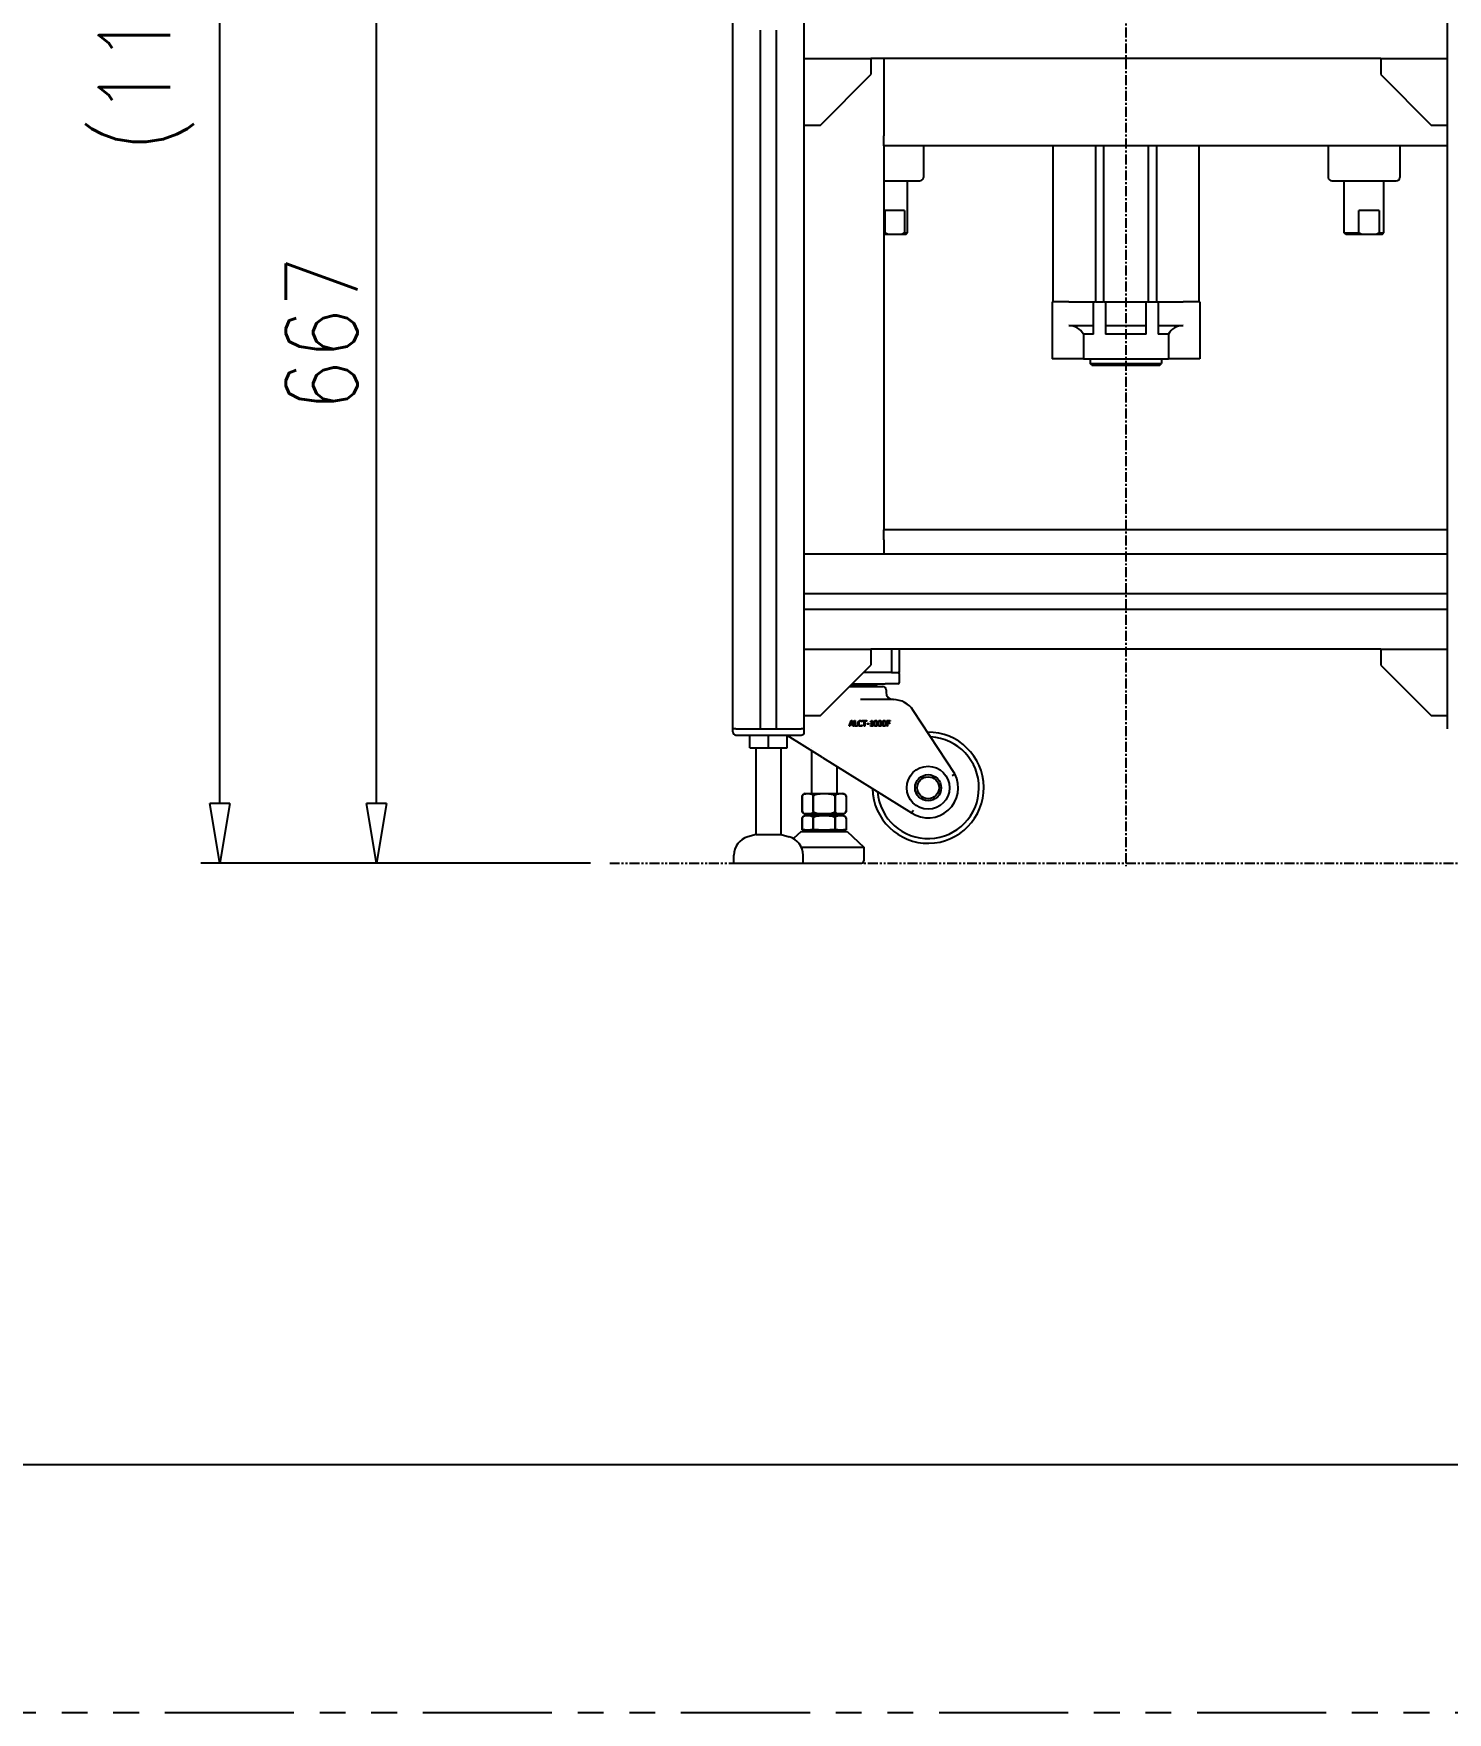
# Model space of a CAD drawing. Header units: millimetres. Extents: x 0 to 7722, y 0 to 5460.
# Drawn here: x 2680 to 3570, y 0 to 1057 of the extents above; entities that cross this region are included whole.
import ezdxf

# ---------------------------------------------------------------- set-up
doc = ezdxf.new("R2010")
doc.units = ezdxf.units.MM
doc.header["$LTSCALE"] = 5
doc.linetypes.add('CENTER', pattern=[2, 1.25, -0.25, 0.25, -0.25])
doc.linetypes.add('PHANTOM', pattern=[2.5, 1.25, -0.25, 0.25, -0.25, 0.25, -0.25])
doc.layers.get('0').update_dxf_attribs({"linetype": 'CONTINUOUS'})
doc.layers.get('Defpoints').update_dxf_attribs({"linetype": 'CONTINUOUS'})
for name, color, linetype in [('1', 1, 'CENTER'), ('3', 3, 'PHANTOM'), ('BORDER', 90, 'CONTINUOUS'), ('BORDER_TXT', 130, 'CONTINUOUS'), ('VIEW_BNDS', 253, 'PHANTOM')]:
    doc.layers.add(name, color=color, linetype=linetype)
doc.styles.add('BORDER_TXT', font='ROMANS')
doc.styles.add('DIM', font='romans.shx', dxfattribs={"width": 0.85})
doc.styles.get("Standard").update_dxf_attribs({"font": 'romans_2.shx', "width": 0.85, "bigfont": 'fhg.shx'})
doc.dimstyles.new('KOCPSM$0', dxfattribs={"dimtxt": 3, "dimasz": 2.5, "dimexe": 0.8, "dimexo": 0.8, "dimgap": 0.8, "dimtad": 1, "dimdsep": 46, "dimtxsty": 'DIM', "dimblk": 'CLOSEDBLANK', "dimcen": 0, "dimclrd": 4, "dimclre": 4, "dimclrt": 7, "dimazin": 2, "dimtfac": 1, "dimtmove": 0, "dimatfit": 3, "dimldrblk": 'CLOSEDBLANK', "dimfxl": 1, "dimarcsym": 0})

# ---------------------------------------------------------------- blocks, each defined once
blk = doc.blocks.new('A2-BORDER')
at = {"layer": 'BORDER'}
blk.add_line((584, 12), (10, 12), dxfattribs=at)
at = {"layer": 'VIEW_BNDS'}
blk.add_line((0, 0), (594, 0), dxfattribs=at)
at = {"layer": 'BORDER_TXT', "style": 'BORDER_TXT'}
blk.add_attdef('PX-NUMBER', (92.136, 413.715), '', height=3.5, rotation=180, dxfattribs=at)
at = {"layer": 'BORDER_TXT'}
blk.add_attdef('VENDOR-JOB', (589, 12), '', height=3, rotation=90, dxfattribs=at)
blk = doc.blocks.new('_ClosedBlank')
at = {"color": 0, "linetype": 'ByBlock', "lineweight": -2}
for p, q in [((-1, 0.167), (0, 0)), ((-1, 0.167), (-1, -0.167)), ((0, 0), (-1, -0.167))]:
    blk.add_line(p, q, dxfattribs=at)
blk = doc.blocks.new('*D13')
at = {"color": 4, "linetype": 'ByBlock', "lineweight": -2, "transparency": 16777216}
for p, q in [((3127, 1201.9), (2883.7, 1201.9)), ((2895.7, 572.4), (2895.7, 1164.4)), ((3030.6, 534.9), (2883.7, 534.9))]:
    blk.add_line(p, q, dxfattribs=at)
at = {"layer": 'Defpoints', "color": 0, "transparency": 16777216}
for p in [(2895.7, 1201.9), (3139, 1201.9), (3042.6, 534.9)]:
    blk.add_point(p, dxfattribs=at)
at = {"color": 4, "lineweight": -2, "transparency": 16777216, "xscale": 37.5, "yscale": 37.5, "zscale": 37.5}
for p, rotation in [((2895.7, 1201.9), 90), ((2895.7, 534.9), 270)]:
    blk.add_blockref('_ClosedBlank', p, dxfattribs=dict(at, rotation=rotation))
at = {"color": 7, "transparency": 16777216, "insert": (2861.2, 868.4), "char_height": 45, "attachment_point": 5, "rotation": 90, "style": 'DIM'}
blk.add_mtext('667', dxfattribs=at)
blk = doc.blocks.new('*D14')
at = {"color": 4, "linetype": 'ByBlock', "lineweight": -2, "transparency": 16777216}
for p, q in [((3347.8, 1689.2), (2785.1, 1689.2)), ((2797.1, 572.4), (2797.1, 1651.7)), ((3030.6, 534.9), (2785.1, 534.9))]:
    blk.add_line(p, q, dxfattribs=at)
at = {"layer": 'Defpoints', "color": 0, "transparency": 16777216}
for p in [(2797.1, 1689.2), (3359.8, 1689.2), (3042.6, 534.9)]:
    blk.add_point(p, dxfattribs=at)
at = {"color": 4, "lineweight": -2, "transparency": 16777216, "xscale": 37.5, "yscale": 37.5, "zscale": 37.5}
for p, rotation in [((2797.1, 1689.2), 90), ((2797.1, 534.9), 270)]:
    blk.add_blockref('_ClosedBlank', p, dxfattribs=dict(at, rotation=rotation))
at = {"color": 7, "transparency": 16777216, "insert": (2750.8, 1112.1), "char_height": 45, "attachment_point": 5, "rotation": 90, "style": 'DIM'}
blk.add_mtext('(1154.33)', dxfattribs=at)

msp = doc.modelspace()

# ---------------------------------------------------------------- linework, layer by layer
for p, q in [((3120.132, 619.589), (3120.132, 1101.589)), ((3165.132, 619.589), (3165.132, 1101.589)), ((3570.132, 619.589), (3570.132, 1101.589)), ((3137.632, 619.589), (3137.632, 1059.589)), ((3147.632, 619.589), (3147.632, 1059.589)), ((3165.132, 1041.589), (3207.132, 1041.589)), ((3528.132, 1041.589), (3207.132, 1041.589)), ((3207.132, 1041.589), (3207.132, 1031.589)), ((3215.132, 1041.589), (3215.132, 992.989)), ((3528.132, 1041.589), (3570.132, 1041.589)), ((3528.132, 1041.589), (3528.132, 1031.589)), ((3175.132, 999.589), (3207.132, 1031.589)), ((3528.132, 1031.589), (3560.132, 999.589)), ((3175.132, 999.589), (3165.132, 999.589)), ((3570.132, 999.589), (3560.132, 999.589)), ((3215.132, 986.589), (3215.132, 992.989)), ((3215.132, 986.589), (3215.132, 744.894)), ((3570.132, 986.589), (3215.132, 986.589)), ((3240.132, 986.589), (3240.132, 966.839)), ((3321.632, 986.589), (3321.632, 888.489)), ((3348.432, 986.589), (3348.432, 888.489)), ((3353.632, 986.589), (3353.632, 888.489)), ((3381.632, 986.589), (3381.632, 888.489)), ((3386.832, 986.589), (3386.832, 888.489)), ((3413.632, 986.589), (3413.632, 888.489)), ((3495.132, 986.589), (3495.132, 966.839)), ((3540.132, 986.589), (3540.132, 966.839)), ((3215.132, 964.589), (3237.882, 964.589)), ((3230.132, 931.889), (3230.132, 964.589)), ((3497.382, 964.589), (3537.882, 964.589)), ((3505.132, 931.889), (3505.132, 964.589)), ((3530.132, 931.889), (3530.132, 964.589)), ((3215.973, 931.889), (3215.973, 945.889)), ((3228.243, 945.889), (3215.973, 945.889)), ((3228.243, 945.889), (3228.243, 931.889)), ((3514.291, 931.889), (3514.291, 945.889)), ((3527.238, 945.889), (3514.291, 945.889)), ((3527.238, 945.889), (3527.238, 931.889)), ((3215.132, 931.889), (3215.973, 931.889)), ((3217.865, 930.889), (3215.132, 930.889)), ((3226.351, 930.889), (3217.865, 930.889)), ((3229.132, 930.889), (3226.351, 930.889)), ((3228.243, 931.889), (3230.132, 931.889)), ((3229.132, 930.889), (3230.132, 931.889)), ((3505.132, 931.889), (3514.291, 931.889)), ((3506.132, 930.889), (3505.132, 931.889)), ((3516.288, 930.889), (3506.132, 930.889)), ((3525.241, 930.889), (3516.288, 930.889)), ((3529.132, 930.889), (3525.241, 930.889)), ((3527.238, 931.889), (3530.132, 931.889)), ((3529.132, 930.889), (3530.132, 931.889)), ((3331.632, 888.489), (3321.132, 888.489)), ((3321.132, 888.489), (3321.132, 873.489)), ((3331.632, 888.489), (3347.282, 888.489)), ((3347.282, 873.489), (3347.282, 888.489)), ((3347.282, 888.489), (3348.032, 888.489)), ((3348.432, 888.489), (3348.032, 888.489)), ((3348.432, 888.489), (3353.632, 888.489)), ((3354.032, 888.489), (3353.632, 888.489)), ((3354.032, 888.489), (3354.782, 888.489)), ((3354.782, 888.489), (3354.782, 873.489)), ((3354.782, 888.489), (3380.482, 888.489)), ((3380.482, 873.489), (3380.482, 888.489)), ((3380.482, 888.489), (3381.232, 888.489)), ((3381.632, 888.489), (3381.232, 888.489)), ((3381.632, 888.489), (3386.832, 888.489)), ((3387.232, 888.489), (3386.832, 888.489)), ((3387.232, 888.489), (3387.982, 888.489)), ((3387.982, 888.489), (3387.982, 873.489)), ((3387.982, 888.489), (3403.632, 888.489)), ((3414.132, 888.489), (3403.632, 888.489)), ((3414.132, 888.489), (3414.132, 852.589)), ((3321.132, 873.489), (3321.132, 852.589)), ((3331.632, 873.489), (3347.282, 873.489)), ((3347.282, 867.989), (3340.866, 867.989)), ((3340.866, 867.989), (3340.866, 852.589)), ((3347.282, 867.989), (3347.282, 873.489)), ((3354.782, 873.489), (3354.782, 867.989)), ((3354.782, 873.489), (3380.482, 873.489)), ((3380.482, 867.989), (3354.782, 867.989)), ((3380.482, 867.989), (3380.482, 873.489)), ((3387.982, 873.489), (3387.982, 867.989)), ((3387.982, 873.489), (3403.632, 873.489)), ((3394.399, 867.989), (3387.982, 867.989)), ((3394.399, 867.989), (3394.399, 852.589)), ((3340.866, 852.589), (3321.132, 852.589)), ((3340.866, 852.589), (3394.399, 852.589)), ((3345.132, 852.589), (3345.132, 849.589)), ((3345.132, 849.589), (3390.132, 849.589)), ((3346.132, 848.589), (3345.132, 849.589)), ((3346.132, 848.589), (3389.132, 848.589)), ((3389.132, 848.589), (3390.132, 849.589)), ((3390.132, 852.589), (3390.132, 849.589)), ((3414.132, 852.589), (3394.399, 852.589)), ((3215.132, 738.494), (3215.132, 744.894)), ((3570.132, 744.894), (3215.132, 744.894)), ((3215.132, 738.494), (3215.132, 729.589)), ((3570.132, 729.589), (3165.132, 729.589)), ((3570.132, 704.589), (3165.132, 704.589)), ((3570.132, 694.589), (3165.132, 694.589)), ((3165.132, 669.589), (3207.132, 669.589)), ((3528.132, 669.589), (3207.132, 669.589)), ((3207.132, 669.589), (3207.132, 659.589)), ((3220.132, 669.589), (3220.132, 654.894)), ((3225.132, 654.894), (3225.132, 669.589)), ((3528.132, 669.589), (3570.132, 669.589)), ((3528.132, 669.589), (3528.132, 659.589)), ((3175.132, 627.589), (3207.132, 659.589)), ((3528.132, 659.589), (3560.132, 627.589)), ((3193.638, 646.094), (3214.632, 646.094)), ((3194.438, 646.894), (3210.882, 646.894)), ((3195.438, 647.894), (3216.132, 647.894)), ((3220.132, 654.894), (3202.438, 654.894)), ((3210.882, 647.894), (3210.882, 646.894)), ((3224.132, 647.894), (3216.132, 647.894)), ((3220.132, 654.894), (3225.132, 654.894)), ((3225.132, 648.894), (3225.132, 653.894)), ((3221.225, 637.894), (3200.507, 637.894)), ((3216.632, 644.094), (3216.632, 642.394)), ((3175.132, 627.589), (3165.132, 627.589)), ((3193.457, 621.145), (3194.637, 624.645)), ((3194.373, 622.521), (3194.912, 624.169)), ((3194.637, 624.645), (3195.21, 624.645)), ((3194.912, 624.169), (3195.454, 622.521)), ((3195.21, 624.645), (3196.39, 621.145)), ((3196.722, 621.145), (3196.722, 624.645)), ((3196.722, 624.645), (3197.187, 624.645)), ((3197.187, 624.645), (3197.187, 621.559)), ((3201.572, 624.412), (3201.572, 623.851)), ((3201.648, 624.231), (3201.648, 624.645)), ((3201.648, 624.645), (3204.462, 624.645)), ((3202.822, 624.231), (3201.648, 624.231)), ((3202.822, 621.145), (3202.822, 624.231)), ((3204.462, 624.231), (3203.288, 624.231)), ((3203.288, 624.231), (3203.288, 621.145)), ((3204.462, 624.645), (3204.462, 624.231)), ((3206.739, 623.848), (3206.739, 624.169)), ((3207.463, 624.656), (3207.826, 624.656)), ((3207.826, 624.656), (3207.826, 621.502)), ((3217.069, 621.145), (3217.069, 624.645)), ((3217.069, 624.645), (3219.162, 624.645)), ((3217.534, 624.231), (3217.534, 623.244)), ((3219.162, 624.231), (3217.534, 624.231)), ((3219.162, 624.645), (3219.162, 624.231)), ((3259.981, 591.176), (3233.766, 631.123)), ((3570.132, 627.589), (3560.132, 627.589)), ((3120.132, 617.589), (3120.132, 619.589)), ((3122.132, 619.589), (3120.132, 619.589)), ((3122.132, 619.589), (3163.132, 619.589)), ((3122.132, 615.589), (3163.132, 615.589)), ((3123.132, 619.589), (3137.632, 619.589)), ((3130.941, 607.589), (3130.941, 615.589)), ((3142.632, 607.589), (3142.632, 615.589)), ((3147.632, 619.589), (3162.132, 619.589)), ((3154.324, 607.589), (3154.324, 615.589)), ((3176.574, 601.51), (3154.324, 615.382)), ((3165.132, 619.589), (3163.132, 619.589)), ((3165.132, 617.589), (3165.132, 619.589)), ((3193.928, 621.145), (3193.457, 621.145)), ((3194.245, 622.124), (3193.928, 621.145)), ((3195.581, 622.124), (3194.245, 622.124)), ((3195.454, 622.521), (3194.373, 622.521)), ((3195.899, 621.145), (3195.581, 622.124)), ((3196.39, 621.145), (3195.899, 621.145)), ((3198.75, 621.145), (3196.722, 621.145)), ((3197.187, 621.559), (3198.75, 621.559)), ((3198.75, 621.559), (3198.75, 621.145)), ((3201.572, 623.851), (3201.535, 623.851)), ((3201.538, 621.939), (3201.572, 621.939)), ((3201.572, 621.939), (3201.572, 621.383)), ((3203.288, 621.145), (3202.822, 621.145)), ((3204.675, 622.464), (3204.675, 622.889)), ((3204.675, 622.889), (3205.999, 622.889)), ((3205.999, 622.464), (3204.675, 622.464)), ((3205.999, 622.889), (3205.999, 622.464)), ((3207.375, 623.848), (3206.739, 623.848)), ((3206.739, 621.145), (3206.739, 621.502)), ((3206.739, 621.502), (3207.375, 621.502)), ((3208.447, 621.145), (3206.739, 621.145)), ((3207.375, 621.502), (3207.375, 623.848)), ((3207.826, 621.502), (3208.447, 621.502)), ((3208.447, 621.502), (3208.447, 621.145)), ((3217.534, 621.145), (3217.069, 621.145)), ((3217.534, 623.244), (3219.094, 623.244)), ((3219.094, 622.83), (3217.534, 622.83)), ((3217.534, 622.83), (3217.534, 621.145)), ((3219.094, 623.244), (3219.094, 622.83)), ((3130.941, 607.589), (3142.632, 607.589)), ((3134.782, 552.853), (3134.782, 607.589)), ((3142.632, 607.589), (3154.324, 607.589)), ((3150.482, 552.853), (3150.482, 607.589)), ((3169.632, 607.939), (3169.632, 607.939)), ((3169.632, 605.838), (3169.632, 578.694)), ((3176.574, 601.51), (3232.604, 566.578)), ((3185.632, 595.862), (3185.632, 578.694)), ((3163.782, 567.894), (3163.782, 576.694)), ((3163.782, 576.694), (3163.782, 567.894)), ((3165.782, 578.694), (3189.482, 578.694)), ((3170.698, 576.694), (3170.698, 567.894)), ((3170.717, 567.894), (3170.717, 576.694)), ((3184.548, 576.694), (3184.548, 567.894)), ((3184.567, 567.894), (3184.567, 576.694)), ((3191.482, 576.694), (3191.482, 567.894)), ((3191.482, 576.694), (3191.482, 567.894)), ((3163.782, 555.894), (3163.782, 562.894)), ((3163.782, 562.894), (3163.782, 555.894)), ((3165.782, 565.894), (3189.482, 565.894)), ((3165.782, 564.894), (3189.482, 564.894)), ((3167.336, 565.894), (3167.336, 564.894)), ((3170.698, 562.894), (3170.698, 555.894)), ((3170.717, 555.894), (3170.717, 562.894)), ((3184.548, 562.894), (3184.548, 555.894)), ((3184.567, 555.894), (3184.567, 562.894)), ((3187.929, 565.894), (3187.929, 564.894)), ((3191.482, 562.894), (3191.482, 555.894)), ((3191.482, 562.894), (3191.482, 555.894)), ((3134.782, 552.853), (3129.677, 551.485)), ((3134.782, 552.853), (3150.482, 552.853)), ((3150.482, 552.853), (3155.588, 551.485)), ((3163.132, 554.894), (3158.365, 550.353)), ((3163.132, 554.894), (3192.132, 554.894)), ((3165.49, 555.894), (3163.782, 555.894)), ((3165.132, 555.894), (3165.132, 554.894)), ((3165.49, 555.894), (3168.99, 555.894)), ((3170.698, 555.894), (3168.99, 555.894)), ((3170.698, 555.894), (3170.717, 555.894)), ((3174.132, 555.894), (3170.717, 555.894)), ((3174.132, 555.894), (3181.132, 555.894)), ((3184.548, 555.894), (3181.132, 555.894)), ((3184.548, 555.894), (3184.567, 555.894)), ((3186.275, 555.894), (3184.567, 555.894)), ((3186.275, 555.894), (3189.775, 555.894)), ((3191.482, 555.894), (3189.775, 555.894)), ((3190.132, 555.894), (3190.132, 554.894)), ((3192.132, 554.894), (3202.632, 544.894)), ((3120.782, 534.894), (3120.782, 539.894)), ((3163.391, 544.894), (3202.632, 544.894)), ((3164.482, 534.894), (3164.482, 539.894)), ((3202.632, 544.894), (3202.632, 536.394)), ((3120.782, 534.894), (3164.482, 534.894)), ((3164.482, 534.894), (3201.132, 534.894))]:
    msp.add_line(p, q)
for radius in [13.5, 8.25, 6.9]:
    msp.add_circle((3243.132, 582.394), radius)
for centre, radius, start, end in [((3237.882, 966.839), 2.25, 270, 0), ((3497.382, 966.839), 2.25, 180, 270), ((3537.882, 966.839), 2.25, 270, 0), ((3331.632, 862.989), 10.5, 28.43689, 90), ((3403.632, 862.989), 10.5, 90, 151.56311), ((3202.782, 646.819), 3.575, 348.29942, 1.202098), ((3214.632, 644.094), 2, 0, 90), ((3224.132, 653.894), 1, 0, 90), ((3224.132, 648.894), 1, 270, 0), ((3221.132, 642.394), 4.5, 180, 270), ((3221.225, 622.894), 15, 33.274715, 90), ((3122.132, 617.589), 2, 180, 270), ((3163.132, 617.589), 2, 270, 0), ((3243.132, 582.394), 35, 180.919985, 90.582127), ((3243.132, 582.394), 32, 184.462877, 87.063133), ((3243.132, 582.394), 19, 236.348633, 27.530705), ((3165.782, 576.694), 2, 90, 180), ((3189.482, 576.694), 2, 0, 90), ((3165.782, 567.894), 2, 180, 270), ((3165.782, 562.894), 2, 90, 180), ((3189.482, 567.894), 2, 270, 0), ((3189.482, 562.894), 2, 0, 90), ((3132.782, 539.894), 12, 105, 180), ((3152.482, 539.894), 12, 0, 75), ((3201.132, 536.394), 1.5, 270, 0)]:
    msp.add_arc(centre, radius, start, end)
for points in [[(3217.865, 930.889), (3216.958, 931.297), (3215.973, 931.889)], [(3228.243, 931.889), (3227.258, 931.297), (3226.351, 930.889)], [(3516.288, 930.889), (3515.331, 931.297), (3514.291, 931.889)], [(3527.238, 931.889), (3526.198, 931.297), (3525.241, 930.889)]]:
    msp.add_rational_spline(points, [1, 1.00382048553, 1], degree=2)
for points in [[(3198.917, 622.892), (3198.917, 623.332), (3199.141, 623.984), (3199.354, 624.225)], [(3199.354, 624.225), (3199.564, 624.461), (3200.136, 624.707), (3200.491, 624.707)], [(3199.714, 623.95), (3199.566, 623.771), (3199.402, 623.23), (3199.402, 622.892)], [(3200.488, 624.31), (3200.264, 624.31), (3199.864, 624.126), (3199.714, 623.95)], [(3201.141, 624.143), (3201.007, 624.217), (3200.692, 624.31), (3200.488, 624.31)], [(3200.491, 624.707), (3200.667, 624.707), (3200.976, 624.656), (3201.107, 624.617)], [(3201.107, 624.617), (3201.22, 624.58), (3201.455, 624.475), (3201.572, 624.412)], [(3201.535, 623.851), (3201.472, 623.908), (3201.28, 624.066), (3201.141, 624.143)], [(3206.739, 624.169), (3207.1, 624.169), (3207.44, 624.373), (3207.463, 624.656)], [(3209.031, 622.892), (3209.031, 623.84), (3209.579, 624.716), (3210.151, 624.716)], [(3209.508, 622.892), (3209.508, 623.235), (3209.559, 623.78), (3209.63, 623.959)], [(3209.63, 623.959), (3209.703, 624.143), (3209.956, 624.327), (3210.151, 624.327)], [(3210.151, 624.716), (3210.727, 624.716), (3211.269, 623.808), (3211.269, 622.895)], [(3210.151, 624.327), (3210.347, 624.327), (3210.594, 624.143), (3210.665, 623.964)], [(3210.665, 623.964), (3210.736, 623.786), (3210.792, 623.255), (3210.792, 622.895)], [(3211.658, 622.892), (3211.658, 623.84), (3212.205, 624.716), (3212.778, 624.716)], [(3212.134, 622.892), (3212.134, 623.235), (3212.185, 623.78), (3212.256, 623.959)], [(3212.256, 623.959), (3212.33, 624.143), (3212.582, 624.327), (3212.778, 624.327)], [(3212.778, 624.716), (3213.354, 624.716), (3213.895, 623.808), (3213.895, 622.895)], [(3212.778, 624.327), (3212.974, 624.327), (3213.22, 624.143), (3213.291, 623.964)], [(3213.291, 623.964), (3213.362, 623.786), (3213.419, 623.255), (3213.419, 622.895)], [(3214.284, 622.892), (3214.284, 623.84), (3214.831, 624.716), (3215.404, 624.716)], [(3214.76, 622.892), (3214.76, 623.235), (3214.812, 623.78), (3214.882, 623.959)], [(3214.882, 623.959), (3214.956, 624.143), (3215.209, 624.327), (3215.404, 624.327)], [(3215.404, 624.716), (3215.98, 624.716), (3216.522, 623.808), (3216.522, 622.895)], [(3215.404, 624.327), (3215.6, 624.327), (3215.847, 624.143), (3215.918, 623.964)], [(3215.918, 623.964), (3215.989, 623.786), (3216.045, 623.255), (3216.045, 622.895)], [(3199.357, 621.542), (3199.147, 621.769), (3198.917, 622.45), (3198.917, 622.892)], [(3200.483, 621.083), (3200.142, 621.083), (3199.566, 621.312), (3199.357, 621.542)], [(3199.402, 622.892), (3199.402, 622.532), (3199.575, 622.013), (3199.725, 621.834)], [(3199.725, 621.834), (3199.873, 621.661), (3200.267, 621.485), (3200.488, 621.485)], [(3201.107, 621.185), (3200.953, 621.134), (3200.692, 621.083), (3200.483, 621.083)], [(3200.488, 621.485), (3200.69, 621.485), (3201.033, 621.585), (3201.166, 621.658)], [(3201.572, 621.383), (3201.455, 621.329), (3201.251, 621.23), (3201.107, 621.185)], [(3201.166, 621.658), (3201.294, 621.732), (3201.484, 621.885), (3201.538, 621.939)], [(3210.151, 621.071), (3209.573, 621.071), (3209.031, 621.97), (3209.031, 622.892)], [(3209.627, 621.837), (3209.553, 622.03), (3209.508, 622.523), (3209.508, 622.892)], [(3210.151, 621.46), (3209.947, 621.46), (3209.695, 621.656), (3209.627, 621.837)], [(3211.269, 622.895), (3211.269, 621.953), (3210.722, 621.071), (3210.151, 621.071)], [(3210.668, 621.829), (3210.597, 621.644), (3210.344, 621.46), (3210.151, 621.46)], [(3210.792, 622.895), (3210.792, 622.535), (3210.736, 622.002), (3210.668, 621.829)], [(3212.778, 621.071), (3212.199, 621.071), (3211.658, 621.97), (3211.658, 622.892)], [(3212.253, 621.837), (3212.179, 622.03), (3212.134, 622.523), (3212.134, 622.892)], [(3212.778, 621.46), (3212.574, 621.46), (3212.321, 621.656), (3212.253, 621.837)], [(3213.895, 622.895), (3213.895, 621.953), (3213.348, 621.071), (3212.778, 621.071)], [(3213.294, 621.829), (3213.223, 621.644), (3212.971, 621.46), (3212.778, 621.46)], [(3213.419, 622.895), (3213.419, 622.535), (3213.362, 622.002), (3213.294, 621.829)], [(3215.404, 621.071), (3214.826, 621.071), (3214.284, 621.97), (3214.284, 622.892)], [(3214.88, 621.837), (3214.806, 622.03), (3214.76, 622.523), (3214.76, 622.892)], [(3215.404, 621.46), (3215.2, 621.46), (3214.948, 621.656), (3214.88, 621.837)], [(3216.522, 622.895), (3216.522, 621.953), (3215.974, 621.071), (3215.404, 621.071)], [(3215.921, 621.829), (3215.85, 621.644), (3215.597, 621.46), (3215.404, 621.46)], [(3216.045, 622.895), (3216.045, 622.535), (3215.989, 622.002), (3215.921, 621.829)]]:
    msp.add_open_spline(points, degree=2)
for points, knots in [([(3258.252, 590.165), (3258.486, 590.301), (3258.717, 590.436), (3258.931, 590.561), (3259.138, 590.682), (3259.326, 590.792), (3259.484, 590.885), (3259.642, 590.977), (3259.767, 591.05), (3259.852, 591.1), (3259.937, 591.15), (3259.981, 591.176), (3259.981, 591.176)], [-0.315360779, -0.315360779, -0.315360779, -0.315360779, -0.234314128, -0.234314128, -0.234314128, -0.156124217, -0.156124217, -0.156124217, -0.078036926, -0.078036926, -0.078036926, 0, 0, 0, 0]), ([(3163.782, 576.694), (3163.782, 576.858), (3163.808, 577.048), (3163.898, 577.391), (3163.99, 577.587), (3164.226, 577.953), (3164.43, 578.136), (3165.005, 578.509), (3165.455, 578.6), (3166.363, 578.689), (3166.822, 578.688), (3167.24, 578.688), (3167.658, 578.688), (3168.117, 578.689), (3169.026, 578.6), (3169.476, 578.509), (3170.05, 578.136), (3170.254, 577.953), (3170.49, 577.587), (3170.582, 577.391), (3170.672, 577.048), (3170.698, 576.858), (3170.698, 576.694)], [-0.72963889, -0.72963889, -0.72963889, -0.72963889, -0.68040268, -0.68040268, -0.61328894, -0.61328894, -0.50142817, -0.50142817, -0.25071408, -0.25071408, 0, 0, 0, 0.25071408, 0.25071408, 0.50142817, 0.50142817, 0.61328894, 0.61328894, 0.68040268, 0.68040268, 0.72963889, 0.72963889, 0.72963889, 0.72963889]), ([(3170.717, 576.694), (3170.717, 576.858), (3170.769, 577.048), (3170.949, 577.391), (3171.132, 577.587), (3171.604, 577.953), (3172.012, 578.136), (3173.162, 578.509), (3174.061, 578.6), (3175.879, 578.689), (3176.797, 578.688), (3177.632, 578.688), (3178.468, 578.688), (3179.386, 578.689), (3181.204, 578.6), (3182.103, 578.509), (3183.253, 578.136), (3183.661, 577.953), (3184.132, 577.587), (3184.316, 577.391), (3184.496, 577.048), (3184.548, 576.858), (3184.548, 576.694)], [-0.72963889, -0.72963889, -0.72963889, -0.72963889, -0.68040268, -0.68040268, -0.61328894, -0.61328894, -0.50142817, -0.50142817, -0.25071408, -0.25071408, 0, 0, 0, 0.25071408, 0.25071408, 0.50142817, 0.50142817, 0.61328894, 0.61328894, 0.68040268, 0.68040268, 0.72963889, 0.72963889, 0.72963889, 0.72963889]), ([(3184.567, 576.694), (3184.567, 576.858), (3184.593, 577.048), (3184.683, 577.391), (3184.775, 577.587), (3185.01, 577.953), (3185.214, 578.136), (3185.789, 578.509), (3186.239, 578.6), (3187.148, 578.689), (3187.607, 578.688), (3188.025, 578.688), (3188.443, 578.688), (3188.902, 578.689), (3189.81, 578.6), (3190.26, 578.509), (3190.835, 578.136), (3191.039, 577.953), (3191.275, 577.587), (3191.367, 577.391), (3191.457, 577.048), (3191.482, 576.858), (3191.482, 576.694)], [-0.72963889, -0.72963889, -0.72963889, -0.72963889, -0.68040268, -0.68040268, -0.61328894, -0.61328894, -0.50142817, -0.50142817, -0.25071408, -0.25071408, 0, 0, 0, 0.25071408, 0.25071408, 0.50142817, 0.50142817, 0.61328894, 0.61328894, 0.68040268, 0.68040268, 0.72963889, 0.72963889, 0.72963889, 0.72963889]), ([(3170.698, 567.894), (3170.698, 567.73), (3170.672, 567.539), (3170.582, 567.196), (3170.49, 567), (3170.254, 566.635), (3170.05, 566.451), (3169.476, 566.079), (3169.026, 565.988), (3168.117, 565.898), (3167.658, 565.899), (3166.822, 565.899), (3166.363, 565.898), (3165.455, 565.988), (3165.005, 566.079), (3164.43, 566.451), (3164.226, 566.635), (3163.99, 567), (3163.898, 567.196), (3163.808, 567.539), (3163.782, 567.73), (3163.782, 567.894)], [0.72963889, 0.72963889, 0.72963889, 0.72963889, 0.7788751, 0.7788751, 0.84598885, 0.84598885, 0.95784962, 0.95784962, 1.2085637, 1.2085637, 1.45927779, 1.45927779, 1.70999187, 1.70999187, 1.96070596, 1.96070596, 2.07256672, 2.07256672, 2.13968047, 2.13968047, 2.18891668, 2.18891668, 2.18891668, 2.18891668]), ([(3163.782, 562.894), (3163.782, 563.058), (3163.808, 563.248), (3163.898, 563.591), (3163.99, 563.787), (3164.226, 564.153), (3164.43, 564.336), (3165.005, 564.709), (3165.455, 564.8), (3166.363, 564.889), (3166.822, 564.888), (3167.24, 564.888), (3167.658, 564.888), (3168.117, 564.889), (3169.026, 564.8), (3169.476, 564.709), (3170.05, 564.336), (3170.254, 564.153), (3170.49, 563.787), (3170.582, 563.591), (3170.672, 563.248), (3170.698, 563.058), (3170.698, 562.894)], [-0.72963889, -0.72963889, -0.72963889, -0.72963889, -0.68040268, -0.68040268, -0.61328894, -0.61328894, -0.50142817, -0.50142817, -0.25071408, -0.25071408, 0, 0, 0, 0.25071408, 0.25071408, 0.50142817, 0.50142817, 0.61328894, 0.61328894, 0.68040268, 0.68040268, 0.72963889, 0.72963889, 0.72963889, 0.72963889]), ([(3184.548, 567.894), (3184.548, 567.73), (3184.496, 567.539), (3184.316, 567.196), (3184.132, 567), (3183.661, 566.635), (3183.253, 566.451), (3182.103, 566.079), (3181.204, 565.988), (3179.386, 565.898), (3178.468, 565.899), (3176.797, 565.899), (3175.879, 565.898), (3174.061, 565.988), (3173.162, 566.079), (3172.012, 566.451), (3171.604, 566.635), (3171.132, 567), (3170.949, 567.196), (3170.769, 567.539), (3170.717, 567.73), (3170.717, 567.894)], [0.72963889, 0.72963889, 0.72963889, 0.72963889, 0.7788751, 0.7788751, 0.84598885, 0.84598885, 0.95784962, 0.95784962, 1.2085637, 1.2085637, 1.45927779, 1.45927779, 1.70999187, 1.70999187, 1.96070596, 1.96070596, 2.07256672, 2.07256672, 2.13968047, 2.13968047, 2.18891668, 2.18891668, 2.18891668, 2.18891668]), ([(3170.717, 562.894), (3170.717, 563.058), (3170.769, 563.248), (3170.949, 563.591), (3171.132, 563.787), (3171.604, 564.153), (3172.012, 564.336), (3173.162, 564.709), (3174.061, 564.8), (3175.879, 564.889), (3176.797, 564.888), (3177.632, 564.888), (3178.468, 564.888), (3179.386, 564.889), (3181.204, 564.8), (3182.103, 564.709), (3183.253, 564.336), (3183.661, 564.153), (3184.132, 563.787), (3184.316, 563.591), (3184.496, 563.248), (3184.548, 563.058), (3184.548, 562.894)], [-0.72963889, -0.72963889, -0.72963889, -0.72963889, -0.68040268, -0.68040268, -0.61328894, -0.61328894, -0.50142817, -0.50142817, -0.25071408, -0.25071408, 0, 0, 0, 0.25071408, 0.25071408, 0.50142817, 0.50142817, 0.61328894, 0.61328894, 0.68040268, 0.68040268, 0.72963889, 0.72963889, 0.72963889, 0.72963889]), ([(3191.482, 567.894), (3191.482, 567.73), (3191.457, 567.539), (3191.367, 567.196), (3191.275, 567), (3191.039, 566.635), (3190.835, 566.451), (3190.26, 566.079), (3189.81, 565.988), (3188.902, 565.898), (3188.443, 565.899), (3187.607, 565.899), (3187.148, 565.898), (3186.239, 565.988), (3185.789, 566.079), (3185.214, 566.451), (3185.01, 566.635), (3184.775, 567), (3184.683, 567.196), (3184.593, 567.539), (3184.567, 567.73), (3184.567, 567.894)], [0.72963889, 0.72963889, 0.72963889, 0.72963889, 0.7788751, 0.7788751, 0.84598885, 0.84598885, 0.95784962, 0.95784962, 1.2085637, 1.2085637, 1.45927779, 1.45927779, 1.70999187, 1.70999187, 1.96070596, 1.96070596, 2.07256672, 2.07256672, 2.13968047, 2.13968047, 2.18891668, 2.18891668, 2.18891668, 2.18891668]), ([(3184.567, 562.894), (3184.567, 563.058), (3184.593, 563.248), (3184.683, 563.591), (3184.775, 563.787), (3185.01, 564.153), (3185.214, 564.336), (3185.789, 564.709), (3186.239, 564.8), (3187.148, 564.889), (3187.607, 564.888), (3188.025, 564.888), (3188.443, 564.888), (3188.902, 564.889), (3189.81, 564.8), (3190.26, 564.709), (3190.835, 564.336), (3191.039, 564.153), (3191.275, 563.787), (3191.367, 563.591), (3191.457, 563.248), (3191.482, 563.058), (3191.482, 562.894)], [-0.72963889, -0.72963889, -0.72963889, -0.72963889, -0.68040268, -0.68040268, -0.61328894, -0.61328894, -0.50142817, -0.50142817, -0.25071408, -0.25071408, 0, 0, 0, 0.25071408, 0.25071408, 0.50142817, 0.50142817, 0.61328894, 0.61328894, 0.68040268, 0.68040268, 0.72963889, 0.72963889, 0.72963889, 0.72963889]), ([(3233.688, 568.259), (3233.686, 568.255), (3233.683, 568.251), (3233.681, 568.248), (3233.537, 568.025), (3233.395, 567.805), (3233.263, 567.6), (3233.133, 567.399), (3233.015, 567.216), (3232.916, 567.062), (3232.817, 566.908), (3232.739, 566.787), (3232.685, 566.703), (3232.631, 566.62), (3232.604, 566.578), (3232.604, 566.578)], [-0.315170806, -0.315170806, -0.315170806, -0.315170806, -0.313865901, -0.313865901, -0.313865901, -0.234380272, -0.234380272, -0.234380272, -0.156245964, -0.156245964, -0.156245964, -0.078120748, -0.078120748, -0.078120748, 0, 0, 0, 0])]:
    msp.add_open_spline(points, degree=3, knots=knots)
at = {"layer": '1'}
msp.add_line((3367.632, 1691.229), (3367.632, 532.894), dxfattribs=at)
at = {"layer": '3'}
msp.add_line((3042.632, 534.894), (4404.632, 534.894), dxfattribs=at)

# ---------------------------------------------------------------- block references
at = {"xscale": 13, "yscale": 13, "zscale": 13}
msp.add_blockref('A2-BORDER', (0, 0), dxfattribs=at)

# ---------------------------------------------------------------- dimensions: what is measured, and where the dimension line sits
dim = msp.add_linear_dim(base=(2797.1334, 1689.2285), p1=(3042.6325, 534.8936), p2=(3359.8458, 1689.2285), angle=90, text='(<>)', dimstyle='KOCPSM$0', override={"dimscale": 15, "dimfxl": 0.8, "dimarcsym": 1})
dim.commit()
dim.dimension.update_dxf_attribs({"geometry": '*D14', "text_midpoint": (2750.8477, 1112.0611)})
dim = msp.add_linear_dim(base=(2895.676, 1201.894), p1=(3042.632, 534.894), p2=(3138.982, 1201.894), angle=90, dimstyle='KOCPSM$0', override={"dimscale": 15, "dimfxl": 0.8, "dimarcsym": 1})
dim.commit()
dim.dimension.update_dxf_attribs({"geometry": '*D13', "text_midpoint": (2861.176, 868.394)})

doc.saveas('drawing.dxf')
